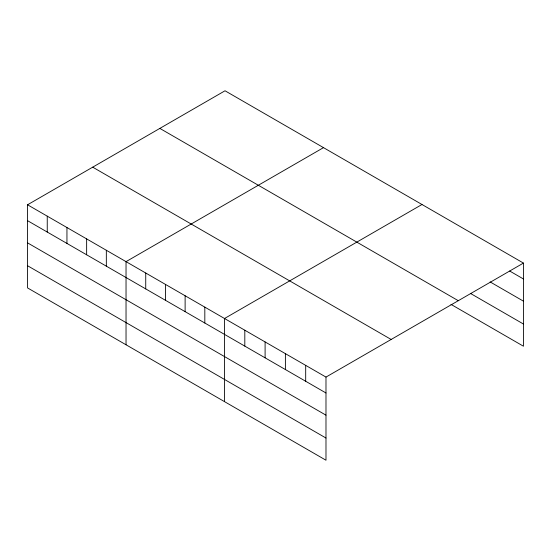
<?xml version="1.0" encoding="UTF-8"?>
<svg xmlns="http://www.w3.org/2000/svg" width="551" height="551" viewBox="0 0 551 551"><rect width="100%" height="100%" fill="white"/><g stroke="black" fill="none" stroke-linecap="round" stroke-linejoin="round"><path stroke-width="0.83" d="M27.55 204.786L325.985 377.084L325.985 460.223L27.55 287.918L27.55 204.786L225.015 90.777L523.45 263.082L523.45 346.214L450.973 304.372M323.499 147.64L126.034 261.642L126.034 344.781M421.983 204.497L224.519 318.506L224.519 401.638M325.985 377.084L523.45 263.082M509.682 271.023L523.45 278.971M490.108 281.912L523.45 301.163M470.54 293.476L523.45 324.022M159.852 128.404L458.287 300.701M92.713 167.167L391.148 339.464M27.55 220.675L325.985 392.98M27.55 242.867L325.985 415.165M27.55 265.734L325.985 438.031M305.688 365.368L305.688 381.264M285.397 353.652L285.397 369.542M265.1 341.937L265.1 357.826M244.809 330.221L244.809 346.111M204.82 307.134L204.82 323.024M185.122 295.763L185.122 311.652M165.424 284.392L165.424 300.281M145.733 273.02L145.733 288.91M106.336 250.271L106.336 266.167M86.638 238.9L86.638 254.796M66.947 227.529L66.947 243.425M47.248 216.157L47.248 232.054"/></g></svg>
